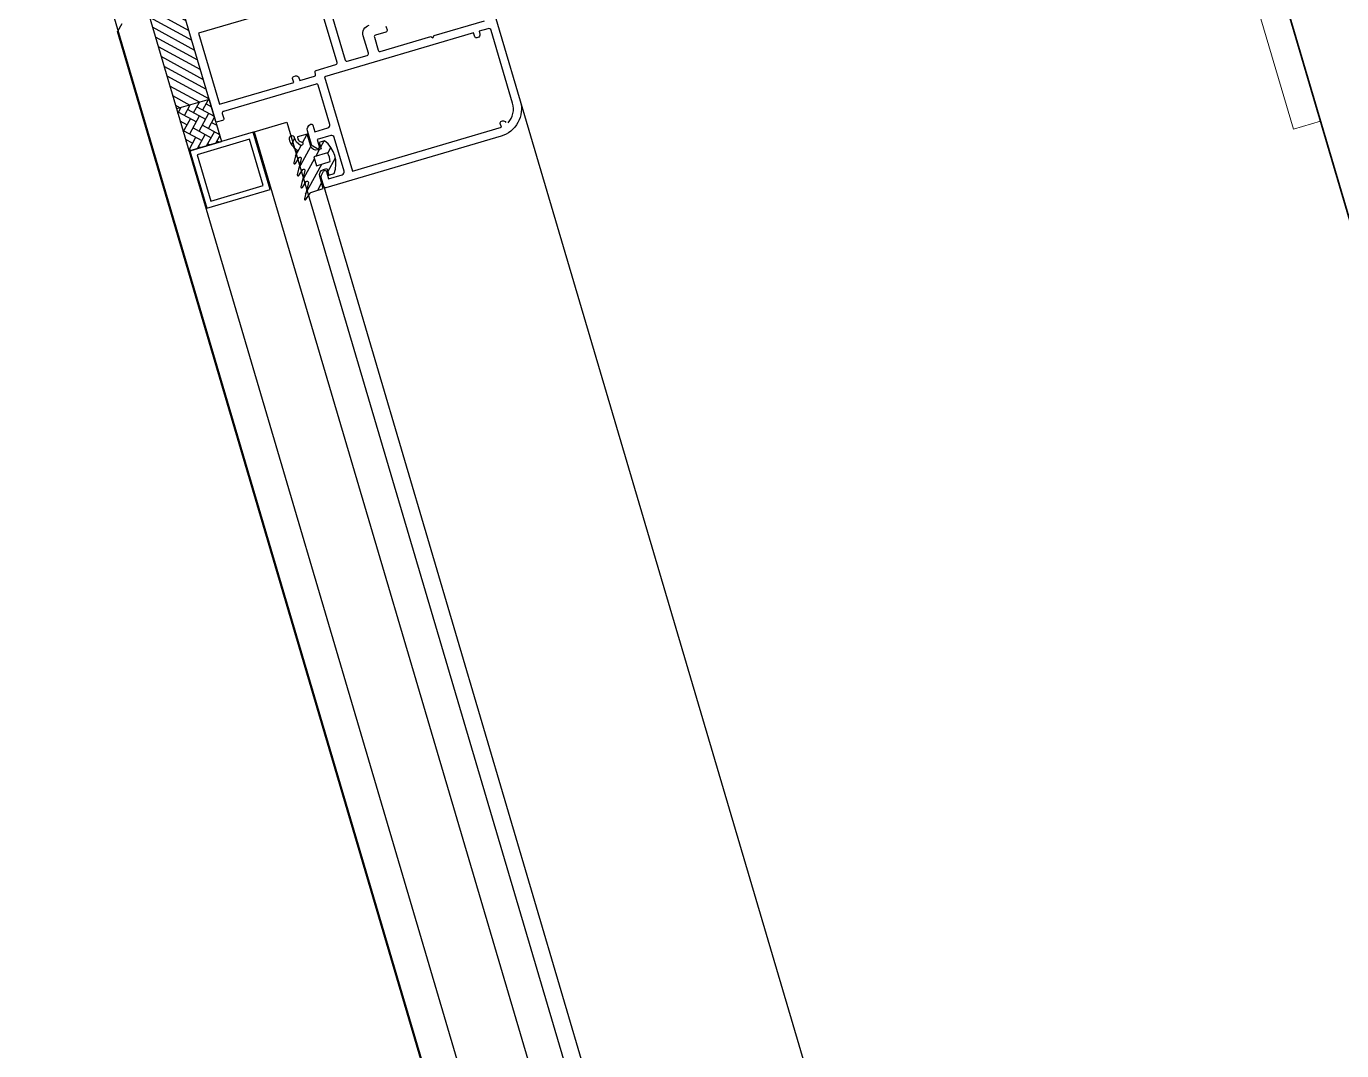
# Model space of a CAD drawing. Header units: millimetres. Extents: x 62878 to 70819, y -67946 to -61850.
# Drawn here: x 64216.99 to 64240.12, y -65786.44 to -65768.41 of the extents above; entities that cross this region are included whole.
import ezdxf

# ---------------------------------------------------------------- set-up
doc = ezdxf.new("R2010")
doc.units = ezdxf.units.MM
doc.layers.add('alan hesabı1', color=7, linetype='Continuous', plot=False)
for name, color, linetype, lineweight in [('Dog_dos_yeni', 63, 'Continuous', 5), ('DOGRAMA', 171, 'Continuous', 0), ('DUVAR-GAZBETON', 84, 'Continuous', 35)]:
    doc.layers.add(name, color=color, linetype=linetype, lineweight=lineweight)

msp = doc.modelspace()

# ---------------------------------------------------------------- hatches: boundary and pattern name
at = {"layer": 'DOGRAMA', "lineweight": -2}
h = msp.add_hatch(dxfattribs=at)
h.set_pattern_fill('ANSI31', color=256, scale=0.03999999999999999, angle=433.5057849383392, style=0)
h.set_pattern_definition([(331.4266584183393, (64195.59065895912, -65638.42670543052), (0.06074197918940329, 0.1115321118071118), [])])
h.paths.add_polyline_path([(64220.10107218337, -65769.43980214676, -0.4142135623420975), (64220.11967303846, -65769.40564796414), (64219.75134196391, -65768.15631275314, -0.1532309010706403), (64219.14755368442, -65768.23006716667), (64219.55194020006, -65769.60169814689)])
h.paths.add_polyline_path([(64220.20564679019, -65769.69726070798), (64220.13522636598, -65769.45840300187, -0.4142135623575963), (64220.10107218337, -65769.43980214676), (64219.55194020006, -65769.60169814689), (64219.630137288, -65769.86693337186)])
h = msp.add_hatch(dxfattribs=at)
h.set_pattern_fill('AR-HBONE', color=256, scale=0.03, angle=433.5057849383392, style=0)
h.set_pattern_definition([(61.42665841833924, (64255.94819443787, -65764.26824435011), (0.1627786686581245, 0.04799067648917342), [0.3599999999999978, -0.1199999999999996]), (331.4266584183393, (64256.00558843395, -65764.16285967753), (0.1627786686581245, 0.04799067648917342), [0.359999999999998, -0.1199999999999995])])
h.paths.add_polyline_path([(64220.35367992074, -65770.19937148596), (64220.42437686407, -65770.43916711185), (64219.84886736185, -65770.60883977574), (64219.630137288, -65769.86693337186), (64220.20564679019, -65769.69726070798)])
h = msp.add_hatch(dxfattribs=at)
h.set_pattern_fill('ANSI31', color=256, scale=0.05, angle=433.5057849383392, style=0)
h.set_pattern_definition([(61.42665841833924, (64263.52573583548, -65868.85440885361), (0.1394151397588898, -0.07592747398675415), [])])
edge = h.paths.add_edge_path(flags=16)
edge.add_arc((64221.93591163752, -65770.82757749876), 0.4000000000121314, 4.889699384102826, 27.96361744982415)
edge.add_line((64222.28920984836, -65770.6400131785), (64222.04757416616, -65770.71125261024))
edge.add_line((64222.04757416616, -65770.71125261024), (64222.09282020991, -65770.86472181081))
edge.add_line((64222.09282020991, -65770.86472181081), (64222.33445589206, -65770.7934823791))
edge = h.paths.add_edge_path()
edge.add_arc((64221.93591163752, -65770.82757749881), 0.5000000000067659, 339.5567607806915, 413.2965560722852)
edge.add_line((64222.23474830699, -65770.4267076384), (64222.13883005668, -65770.45498641572))
edge.add_line((64222.13883005668, -65770.45498641572), (64222.17276458946, -65770.57008831615))
edge.add_line((64222.17276458946, -65770.57008831615), (64222.11521363923, -65770.58705558254))
edge.add_arc((64222.08693486189, -65770.49113733217), 0.1000000000091874, 196.4266584264291, 286.4266584264291, ccw=False)
edge.add_line((64221.99101661152, -65770.5194161095), (64221.92880330147, -65770.3083959587))
edge.add_line((64221.92880330147, -65770.3083959587), (64221.75615045078, -65770.35929775784))
edge.add_line((64221.75615045078, -65770.35929775784), (64221.76731474082, -65770.39716570223))
edge.add_arc((64221.82966160358, -65770.37878449696), 0.06500000002485955, 196.4266584262012, 264.8359939386953)
edge.add_arc((64221.82086887732, -65770.47607741988), 0.03268943074449131, -109.00362071195258, 84.83599392035438, ccw=False)
edge.add_arc((64221.90271626395, -65770.33049314724), 0.1992591643014864, 192.076972793945, 242.342879954246, ccw=False)
edge.add_arc((64221.66027196532, -65770.38759397155), 0.05002797725492219, 17.94126350008785, 195.4544997730977)
edge.add_arc((64221.92365909757, -65770.3145909518), 0.3233450411874125, 195.4860111535293, 234.8123213083429)
edge.add_arc((64221.72580425905, -65770.59519615526), 0.02000000003171236, -13.5733415813541, 54.81232129887752, ccw=False)
edge.add_line((64221.74524566512, -65770.5998899524), (64221.69360490097, -65770.81378267863))
edge.add_arc((64221.70818595549, -65770.81730302646), 0.01499999999443099, 166.4266584649874, 326.4266584387696)
edge.add_line((64221.72068363496, -65770.8255980857), (64221.78877148334, -65770.72301411627))
edge.add_arc((64221.80543505596, -65770.7340741953), 0.02000000001048017, -13.57334159602982, 146.4266583731956, ccw=False)
edge.add_line((64221.824876462, -65770.73876799243), (64221.75581821101, -65771.02480282943))
edge.add_arc((64221.77039926555, -65771.02832317726), 0.01500000001564922, 166.426658484555, 326.4266584231963)
edge.add_line((64221.78289694503, -65771.03661823653), (64221.85098479345, -65770.93403426709))
edge.add_arc((64221.86764836607, -65770.9450943461), 0.0200000000024329, -13.57334159602982, 146.4266584079292, ccw=False)
edge.add_line((64221.88708977211, -65770.94978814323), (64221.81803152116, -65771.23582298022))
edge.add_arc((64221.83261257569, -65771.23934332807), 0.01500000000491892, 166.4266584174782, 326.4266584234005)
edge.add_line((64221.84511025515, -65771.24763838731), (64221.91319810354, -65771.14505441788))
edge.add_arc((64221.92986167616, -65771.1561144969), 0.02000000001048017, -13.57334159602982, 146.4266583731956, ccw=False)
edge.add_line((64221.9493030822, -65771.16080829404), (64221.88024483119, -65771.44684313102))
edge.add_arc((64221.89482588574, -65771.45036347887), 0.01500000002613715, 166.4266584370458, 326.4266583768847)
edge.add_line((64221.90732356522, -65771.45865853815), (64221.97085140101, -65771.36294487232))
edge.add_arc((64222.05416926411, -65771.41824526733), 0.09999999999000783, 106.42665841679101, 146.4266584195173, ccw=False)
edge.add_line((64222.0258904868, -65771.32232701697), (64222.21159107461, -65771.26757846236))
edge.add_line((64222.21159107461, -65771.26757846236), (64222.14937776452, -65771.05655831154))
edge.add_arc((64222.24529601488, -65771.02827953422), 0.09999999999111438, 106.42665841679101, 196.4266584207896, ccw=False)
edge.add_line((64222.21701723757, -65770.93236128386), (64222.27456818777, -65770.91539401747))
edge.add_line((64222.27456818777, -65770.91539401747), (64222.30850272056, -65771.03049591792))
edge.add_line((64222.30850272056, -65771.03049591792), (64222.40442097097, -65771.00221714059))

# ---------------------------------------------------------------- linework, layer by layer
at = {"layer": 'alan hesabı1'}
msp.add_lwpolyline([(63724.95426861863, -65595.46300699344), (64131.54280300612, -65475.35181634451), (64132.28794008258, -65475.75773597493), (64579.09331549415, -66991.10609428944), (64176.60329802258, -67109.7100704219), (64175.12696321385, -67104.70251828383), (64170.38691273129, -67106.09998781179)], close=True, dxfattribs=at)
at = {"layer": 'Dog_dos_yeni'}
msp.add_lwpolyline([(64239.75141213107, -65770.07901743895), (64234.94401998735, -65753.77291487652), (64234.46442873554, -65753.91430876311), (64235.94906454463, -65758.95001690739), (64226.83683075974, -65761.6365007524), (64226.9782246463, -65762.11609200425), (64236.09045843121, -65759.4296081592), (64237.6457911836, -65764.70511192943), (64228.53355739872, -65767.39159577445), (64228.67495128528, -65767.87118702628), (64237.78718507018, -65765.18470318125), (64239.27182087926, -65770.22041132553), (64239.75141213107, -65770.07901743895)], close=True, dxfattribs=at)
at = {"layer": 'DOGRAMA', "lineweight": -2}
for p, q in [((64219.14755368443, -65768.23006716667), (64247.35416220147, -65863.88950240689)), ((64218.66796243254, -65768.37146105319), (64218.59584360715, -65768.50388289726)), ((64246.73722257691, -65863.95609441034), (64218.59584360715, -65768.50388289726)), ((64220.20564679025, -65769.69726070797), (64219.630137288, -65769.86693337186)), ((64220.20564679025, -65769.69726070797), (64219.630137288, -65769.86693337186)), ((64220.20564679025, -65769.69726070797), (64220.42437686407, -65770.43916711185)), ((64225.67672340184, -65769.72470518344), (64252.02824412699, -65859.09190319962)), ((64220.99652955068, -65770.27048410987), (64221.57203938047, -65770.10081134939)), ((64221.57203938047, -65770.10081134939), (64248.37937703067, -65861.00171180611)), ((64220.99652955068, -65770.27048410986), (64247.8038675285, -65861.17138447)), ((64219.84886736185, -65770.60883977574), (64220.42437686407, -65770.43916711185)), ((64222.22229109149, -65771.23314723179), (64248.30799130987, -65859.6987136945))]:
    msp.add_line(p, q, dxfattribs=at)
at = {"layer": 'DOGRAMA', "lineweight": -2, "ltscale": 0.5}
for points in [[(64222.08314884349, -65767.26033469719), (64222.59782259061, -65769.00604685392, 0.4142135623730951), (64222.63508169892, -65769.02633869581), (64222.98518331277, -65768.9231211586, 0.4142135623730951), (64223.00547515469, -65768.88586205033), (64222.91498306726, -65768.57892364913, -0.4142135623730951), (64223.01644227683, -65768.39262810761)], [(64225.03196727905, -65767.53776907508), (64225.67672340184, -65769.72470518344, -0.4142135623730951), (64225.33852603658, -65770.34569032186), (64222.25955019976, -65771.25343907371, -0.4142135623730951), (64222.22229109149, -65771.23314723179), (64222.17441794939, -65771.07076722574, -0.1991096956269791), (64222.17847342527, -65771.03271728338), (64222.21707527251, -65770.96183803966, -0.6680969080520953), (64222.26904035926, -65770.96736869605), (64222.30628633688, -65771.0937026236), (64222.54608196281, -65771.02300568033, 0.4142135623730951), (64222.5799016993, -65770.96090716647), (64222.40457327998, -65770.3662140142, 0.4142135623730951), (64222.34247476614, -65770.33239427766), (64222.10267914021, -65770.40309122099), (64222.1399279457, -65770.52943474034, -0.6680969080520438), (64222.09927436988, -65770.5622713841), (64222.02839512615, -65770.52366953682, -0.1989616347782854), (64222.00434372681, -65770.49389568438), (64221.93364395567, -65770.25409046664, -0.3728392455561729), (64221.98787144774, -65770.13491901424, -0.4568501953068724), (64222.02915431916, -65770.15370377002), (64222.06308885194, -65770.26880567045), (64222.29329265287, -65770.20093660487, 0.4142135623730951), (64222.32711238939, -65770.13883809102), (64222.12350519269, -65769.4482266884, 0.4142135623730951), (64222.08624608443, -65769.42793484648), (64220.45563582814, -65769.90867406085, 0.4142135623730951), (64220.43534398624, -65769.94593316916), (64220.46079488584, -65770.0322595945, -0.4142135623730951), (64220.44050304387, -65770.06951870279), (64220.35417661855, -65770.09496960236, -0.4142135623730951), (64220.31691751029, -65770.07467776048), (64219.73154681984, -65768.08916997784, -0.4142135623730951)], [(64223.31329215515, -65768.40936578151), (64223.31894791063, -65768.42854943156), (64223.33308729927, -65768.47650855675, -0.4142135623730951), (64223.31279545736, -65768.51376766505), (64223.13055078168, -65768.56749734197, 0.4142135623730951), (64223.1102589398, -65768.60475645027), (64223.17812800535, -65768.83496025116, 0.4142135623730951), (64223.21538711363, -65768.85525209305), (64224.10263092956, -65768.5936734029), (64224.13989003784, -65768.6139652448), (64224.16018187974, -65768.5767061365), (64225.04742569566, -65768.3151274463, 0.4142135623730951)], [(64225.46327523362, -65770.10851990046, 0.2621398995659221), (64225.54243785132, -65769.76429547167), (64225.16633011302, -65768.48858274179, 0.4142135623730951), (64225.10423159919, -65768.45476300525), (64224.95076239859, -65768.50000904896), (64224.96490178726, -65768.54796817414, -0.4142135623730951), (64224.93108205072, -65768.61006668801), (64224.91189840066, -65768.61572244346, -0.4142135623730951), (64224.87463929239, -65768.59543060156), (64224.85484414823, -65768.52828782628), (64222.23627591319, -65769.30029844701), (64222.72549876077, -65770.95968417838), (64225.3440669958, -65770.18767355765), (64225.32427185169, -65770.12053078241, -0.4142135623730951), (64225.34456369359, -65770.08327167408), (64225.36374734368, -65770.0776159186, -0.3618128521052944), (64225.42249098782, -65770.1029816732)]]:
    msp.add_lwpolyline(points, format="xyb", dxfattribs=at)
at = {"layer": 'DOGRAMA', "linetype": 'ByBlock', "lineweight": -2}
msp.add_lwpolyline([(64221.32413416465, -65768.15134351725), (64220.01964595968, -65768.53593488876), (64220.38727006478, -65769.78287214354), (64221.6917582698, -65769.39828077205), (64221.67196312568, -65769.33113799678, -0.4142135623730951), (64221.69225496755, -65769.29387888846), (64221.72103044271, -65769.28539525527, -0.4142135623730951), (64221.78312895656, -65769.31921499179), (64221.79726834522, -65769.36717411701), (64222.0562476212, -65769.29082141825, 0.4142135623730951), (64222.07653946312, -65769.25356230992), (64222.06805582991, -65769.2247868348, -0.4142135623730951), (64222.08834767182, -65769.1875277265), (64222.43365337316, -65769.08572412819, 0.4142135623730951), (64222.45394521506, -65769.04846501989), (64222.09480474314, -65767.8303032402, 0.4142135623730951)], format="xyb", dxfattribs=at)
at = {"layer": 'DOGRAMA', "lineweight": -2}
for points in [[(64219.86805101194, -65770.60318402026), (64220.16497817372, -65771.61032564915), (64221.27762987799, -65771.28229183229), (64220.98070271618, -65770.27515020341)], [(64219.99224803961, -65770.67082349335), (64220.23261764681, -65771.48612862144), (64221.15343285036, -65771.21465235921), (64220.91306324311, -65770.3993472311)]]:
    msp.add_lwpolyline(points, close=True, dxfattribs=at)
for points in [[(64222.40442097097, -65771.00221714059, 0.3333333333332296), (64222.23474830699, -65770.4267076384), (64222.13883005668, -65770.45498641572), (64222.17276458946, -65770.57008831615), (64222.11521363923, -65770.58705558254, -0.4142135623730951), (64221.99101661152, -65770.5194161095), (64221.92880330147, -65770.3083959587), (64221.75615045078, -65770.35929775784), (64221.76731474082, -65770.39716570223, 0.3076847592325949), (64221.8238111528, -65770.443520671, -1.128701775595035), (64221.81022428649, -65770.50698521126, -0.2229122392588673), (64221.70786722231, -65770.37218326033, 0.9785310008372164), (64221.6120528811, -65770.400925079, 0.1732976222504512), (64221.73732939063, -65770.57885077845, -0.3075716929246892), (64221.74524566512, -65770.5998899524), (64221.69360490097, -65770.81378267863, 0.8390996311771624), (64221.72068363496, -65770.8255980857), (64221.78877148334, -65770.72301411627, -0.8390996311772869), (64221.824876462, -65770.73876799243), (64221.75581821101, -65771.02480282943, 0.8390996311771624), (64221.78289694503, -65771.03661823653), (64221.85098479345, -65770.93403426709, -0.839099631177325), (64221.88708977211, -65770.94978814323), (64221.81803152116, -65771.23582298022, 0.8390996311769768), (64221.84511025515, -65771.24763838731), (64221.91319810354, -65771.14505441788, -0.8390996311770358), (64221.9493030822, -65771.16080829404), (64221.88024483119, -65771.44684313102, 0.8390996311781366), (64221.90732356522, -65771.45865853815), (64221.97085140101, -65771.36294487232, -0.1763269807084491), (64222.0258904868, -65771.32232701697), (64222.21159107461, -65771.26757846236), (64222.14937776452, -65771.05655831154, -0.4142135623728453), (64222.21701723757, -65770.93236128386), (64222.27456818777, -65770.91539401747), (64222.30850272056, -65771.03049591792)], [(64222.33445589206, -65770.7934823791, 0.1010205144335734), (64222.28920984836, -65770.6400131785), (64222.04757416616, -65770.71125261024), (64222.09282020991, -65770.86472181081)], [(64222.33445589206, -65770.7934823791, 0.1010205144335734), (64222.28920984836, -65770.6400131785), (64222.04757416616, -65770.71125261024), (64222.09282020991, -65770.86472181081)]]:
    msp.add_lwpolyline(points, format="xyb", close=True, dxfattribs=at)
at = {"layer": 'DUVAR-GAZBETON', "ltscale": 5}
msp.add_line((64145.51447628776, -65450.48456893033), (64605.20468270158, -67009.47454126891), dxfattribs=at)

doc.saveas('drawing.dxf')
